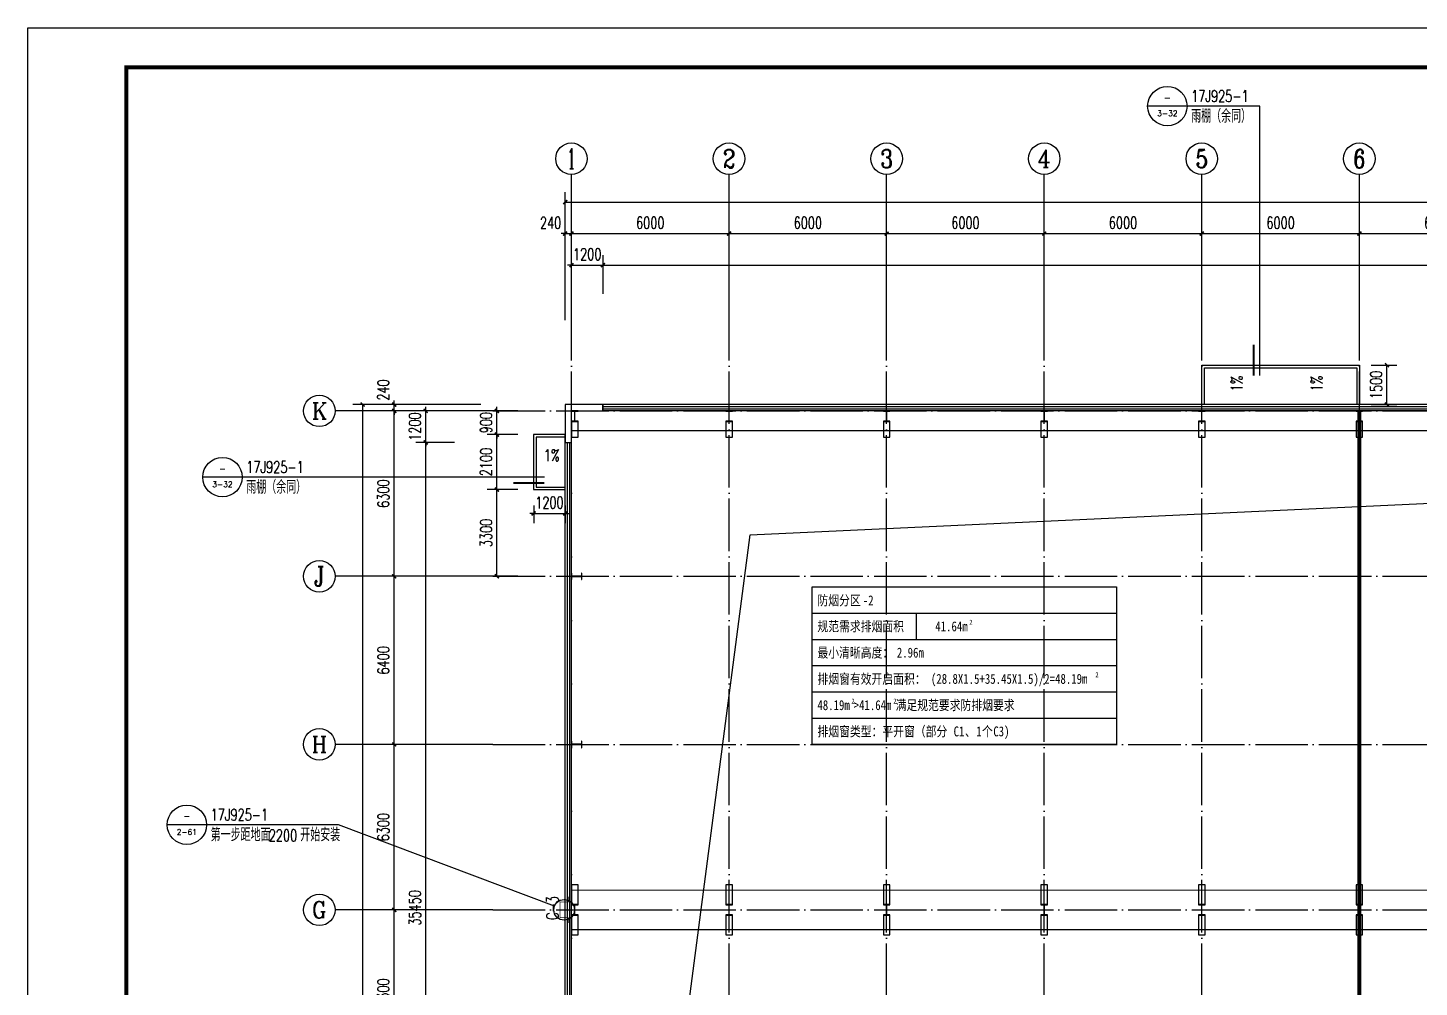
# Model space of a CAD drawing. Extents: x 1900113 to 2270874, y 17288394 to 17931430.
# Drawn here: x 2113224 to 2166201, y 17691209 to 17727738 of the extents above; entities that cross this region are included whole.
import ezdxf
from ezdxf.enums import TextEntityAlignment as Align

# ---------------------------------------------------------------- set-up
doc = ezdxf.new("R2010")
doc.units = 0
doc.header["$LTSCALE"] = 1000
doc.header["$MEASUREMENT"] = 0
doc.linetypes.add('DASH', pattern=[0.35, 0.25, -0.1])
doc.linetypes.add('DOTE', pattern=[2.42, 2, -0.2, 0.02, -0.2])
doc.layers.get('Defpoints').update_dxf_attribs({"color": 250})
for name, color, linetype in [('0 -  屋顶线', 150, 'Continuous'), ('AXIS_TEXT', 7, 'Continuous'), ('AXIS_内部', 151, 'Continuous'), ('AXIS_外部', 171, 'Continuous'), ('COLUMN', 2, 'Continuous'), ('DIM_IDEN', 171, 'Continuous'), ('DIM_LEAD', 145, 'Continuous'), ('DIM_SYMB', 165, 'Continuous'), ('DOTE', 1, 'DOTE'), ('PUB_TEXT', 7, 'Continuous'), ('PUB_WALL', 9, 'Continuous'), ('TK', 4, 'Continuous'), ('WALL-PARAPET', 6, 'Continuous'), ('WINDOW', 140, 'Continuous'), ('WINDOW_TEXT', 7, 'Continuous')]:
    doc.layers.add(name, color=color, linetype=linetype)
doc.styles.add('_TCH_AXIS', font='COMPLEX', dxfattribs={"bigfont": 'GBCBIG'})
doc.styles.add('_TCH_DIM', font='SIMPLEX', dxfattribs={"bigfont": 'GBCBIG'})
doc.styles.add('_TCH_DIM_T3', font='SIMPLEX', dxfattribs={"width": 0.705882, "bigfont": 'GBCBIG'})
doc.styles.add('_TCH_LABEL', font='COMPLEX', dxfattribs={"bigfont": 'GBCBIG'})
doc.styles.add('_TCH_WINDOW', font='SIMPLEX', dxfattribs={"height": 3.5, "bigfont": 'GBCBIG'})
doc.styles.add('COMPLEX', font='COMPLEX')
doc.styles.add('YAYA', font='', dxfattribs={"width": 0.8, "height": 1})
doc.styles.get('YAYA').set_extended_font_data('SimSun')
doc.dimstyles.new('_TCH_ARCH&&150', dxfattribs={"dimtxt": 446.25, "dimasz": 150, "dimexe": 375, "dimexo": 450, "dimgap": 189.375, "dimtad": 1, "dimdec": 0, "dimzin": 0, "dimdsep": 46, "dimtxsty": '_TCH_DIM_T3', "dimblk": 'ARCHTICK', "dimcen": 0.09, "dimclrt": 7, "dimazin": 2, "dimtfac": 1, "dimtdec": 0, "dimtix": 1, "dimtmove": 2, "dimatfit": 3, "dimfxl": 0, "dimtolj": 1, "dimtzin": 0, "dimarcsym": 0})

# ---------------------------------------------------------------- blocks, each defined once
blk = doc.blocks.new('A$C3ACC4A1C')
at = {"layer": 'COLUMN'}
h = blk.add_hatch(color=256, dxfattribs=at)
h.paths.add_polyline_path([(125, 400), (0, 400), (0, 388), (120, 388), (120, 200), (125, 200)])
h.paths.add_polyline_path([(250, 400), (125, 400), (125, 200), (130, 200), (130, 388), (250, 388)])
h.paths.add_polyline_path([(250, 12), (130, 12), (130, 200), (125, 200), (125, 0), (250, 0)])
h.paths.add_polyline_path([(125, 200), (120, 200), (120, 12), (0, 12), (0, 0), (125, 0)])
blk.add_lwpolyline([(0, 0), (0, 12), (120, 12), (120, 388), (0, 388), (0, 400), (250, 400), (250, 388), (130, 388), (130, 12), (250, 12), (250, 0)], close=True, dxfattribs=at)
blk = doc.blocks.new('GeYuanFrame_73583436', base_point=(20.09, 4.53))
at = {"layer": 'TK'}
blk.add_lwpolyline([(20.09, 4.53), (20.09, 598.53), (1071.09, 598.53), (1071.09, 4.53)], close=True, dxfattribs=at)
at = {"layer": 'TK', "const_width": 1}
blk.add_lwpolyline([(45.09, 588.53), (1061.09, 588.53), (1061.09, 14.53), (45.09, 14.53)], close=True, dxfattribs=at)
blk = doc.blocks.new('_ArchTick')
at = {"color": 0, "linetype": 'ByBlock', "const_width": 0.4}
blk.add_lwpolyline([(-0.5, -0.5), (0.5, 0.5)], dxfattribs=at)
blk = doc.blocks.new('*D216')
at = {"layer": 'AXIS_内部', "color": 0, "lineweight": -2}
for p, q in [((2131884, 17713153), (2130709, 17713153)), ((2131084, 17713153), (2131084, 17713303)), ((2131084, 17712253), (2131084, 17713153)), ((2131884, 17712253), (2130709, 17712253)), ((2131084, 17712253), (2131084, 17712103))]:
    blk.add_line(p, q, dxfattribs=at)
at = {"layer": 'Defpoints', "color": 0}
for p in [(2131084, 17713153), (2132334, 17713153), (2132334, 17712253)]:
    blk.add_point(p, dxfattribs=at)
at = {"layer": 'AXIS_内部', "color": 0, "lineweight": -2, "xscale": 150, "yscale": 150, "zscale": 150}
for p, rotation in [((2131084, 17713153), 270), ((2131084, 17712253), 90)]:
    blk.add_blockref('_ArchTick', p, dxfattribs=dict(at, rotation=rotation))
at = {"layer": 'AXIS_内部', "color": 7, "insert": (2130671, 17712703), "char_height": 446.2, "attachment_point": 5, "rotation": 90, "style": '_TCH_DIM_T3'}
blk.add_mtext('\\A1;900', dxfattribs=at)
blk = doc.blocks.new('*D217')
at = {"layer": 'AXIS_内部', "color": 0, "lineweight": -2}
for p, q in [((2131884, 17712253), (2130709, 17712253)), ((2131084, 17710153), (2131084, 17712253)), ((2131884, 17710153), (2130709, 17710153))]:
    blk.add_line(p, q, dxfattribs=at)
at = {"layer": 'Defpoints', "color": 0}
for p in [(2131084, 17712253), (2132334, 17712253), (2132334, 17710153)]:
    blk.add_point(p, dxfattribs=at)
at = {"layer": 'AXIS_内部', "color": 0, "lineweight": -2, "xscale": 150, "yscale": 150, "zscale": 150}
for p, rotation in [((2131084, 17712253), 90), ((2131084, 17710153), 270)]:
    blk.add_blockref('_ArchTick', p, dxfattribs=dict(at, rotation=rotation))
at = {"layer": 'AXIS_内部', "color": 7, "insert": (2130671, 17711203), "char_height": 446.2, "attachment_point": 5, "rotation": 90, "style": '_TCH_DIM_T3'}
blk.add_mtext('\\A1;2100', dxfattribs=at)
blk = doc.blocks.new('*D218')
at = {"layer": 'AXIS_内部', "color": 0, "lineweight": -2}
for p, q in [((2131884, 17710153), (2130709, 17710153)), ((2131084, 17706853), (2131084, 17710153)), ((2131884, 17706853), (2130709, 17706853))]:
    blk.add_line(p, q, dxfattribs=at)
at = {"layer": 'Defpoints', "color": 0}
for p in [(2131084, 17710153), (2132334, 17710153), (2132334, 17706853)]:
    blk.add_point(p, dxfattribs=at)
at = {"layer": 'AXIS_内部', "color": 0, "lineweight": -2, "xscale": 150, "yscale": 150, "zscale": 150}
for p, rotation in [((2131084, 17710153), 90), ((2131084, 17706853), 270)]:
    blk.add_blockref('_ArchTick', p, dxfattribs=dict(at, rotation=rotation))
at = {"layer": 'AXIS_内部', "color": 7, "insert": (2130671, 17708503), "char_height": 446.2, "attachment_point": 5, "rotation": 90, "style": '_TCH_DIM_T3'}
blk.add_mtext('\\A1;3300', dxfattribs=at)
blk = doc.blocks.new('*D219')
at = {"layer": 'AXIS_内部', "color": 0, "lineweight": -2}
for p, q in [((2132484, 17709248), (2132334, 17709248)), ((2132484, 17709548), (2132484, 17708873)), ((2132484, 17709248), (2133684, 17709248)), ((2133684, 17709548), (2133684, 17708873)), ((2133684, 17709248), (2133834, 17709248))]:
    blk.add_line(p, q, dxfattribs=at)
at = {"layer": 'Defpoints', "color": 0}
for p in [(2132484, 17709998), (2133684, 17709998), (2133684, 17709248)]:
    blk.add_point(p, dxfattribs=at)
at = {"layer": 'AXIS_内部', "color": 0, "lineweight": -2, "xscale": 150, "yscale": 150, "zscale": 150}
blk.add_blockref('_ArchTick', (2132484, 17709248), dxfattribs=at)
at = {"layer": 'AXIS_内部', "color": 0, "lineweight": -2, "xscale": 150, "yscale": 150, "zscale": 150, "rotation": 180}
blk.add_blockref('_ArchTick', (2133684, 17709248), dxfattribs=at)
at = {"layer": 'AXIS_内部', "color": 7, "insert": (2133084, 17709661), "char_height": 446.2, "attachment_point": 5, "style": '_TCH_DIM_T3'}
blk.add_mtext('\\A1;1200', dxfattribs=at)
blk = doc.blocks.new('*D225')
at = {"layer": 'AXIS_内部', "color": 0, "lineweight": -2}
for p, q in [((2129474, 17711953), (2127999, 17711953)), ((2128374, 17676503), (2128374, 17711953)), ((2129474, 17676503), (2127999, 17676503))]:
    blk.add_line(p, q, dxfattribs=at)
at = {"layer": 'Defpoints', "color": 0}
for p in [(2128374, 17711953), (2129924, 17711953), (2129924, 17676503)]:
    blk.add_point(p, dxfattribs=at)
at = {"layer": 'AXIS_内部', "color": 0, "lineweight": -2, "xscale": 150, "yscale": 150, "zscale": 150}
for p, rotation in [((2128374, 17711953), 90), ((2128374, 17676503), 270)]:
    blk.add_blockref('_ArchTick', p, dxfattribs=dict(at, rotation=rotation))
at = {"layer": 'AXIS_内部', "color": 7, "insert": (2127961, 17694228), "char_height": 446.2, "attachment_point": 5, "rotation": 90, "style": '_TCH_DIM_T3'}
blk.add_mtext('\\A1;35450', dxfattribs=at)
blk = doc.blocks.new('*D226')
at = {"layer": 'AXIS_内部', "color": 0, "lineweight": -2}
for p, q in [((2129474, 17713153), (2127999, 17713153)), ((2128374, 17713153), (2128374, 17713303)), ((2128374, 17711953), (2128374, 17713153)), ((2129474, 17711953), (2127999, 17711953)), ((2128374, 17711953), (2128374, 17711803))]:
    blk.add_line(p, q, dxfattribs=at)
at = {"layer": 'Defpoints', "color": 0}
for p in [(2128374, 17713153), (2129924, 17713153), (2129924, 17711953)]:
    blk.add_point(p, dxfattribs=at)
at = {"layer": 'AXIS_内部', "color": 0, "lineweight": -2, "xscale": 150, "yscale": 150, "zscale": 150}
for p, rotation in [((2128374, 17713153), 270), ((2128374, 17711953), 90)]:
    blk.add_blockref('_ArchTick', p, dxfattribs=dict(at, rotation=rotation))
at = {"layer": 'AXIS_内部', "color": 7, "insert": (2127961, 17712553), "char_height": 446.2, "attachment_point": 5, "rotation": 90, "style": '_TCH_DIM_T3'}
blk.add_mtext('\\A1;1200', dxfattribs=at)
blk = doc.blocks.new('*D228')
at = {"layer": 'AXIS_内部', "color": 0, "lineweight": -2}
for p, q in [((2135124, 17717603), (2135124, 17719078)), ((2240724, 17717603), (2240724, 17719078)), ((2135124, 17718703), (2240724, 17718703))]:
    blk.add_line(p, q, dxfattribs=at)
at = {"layer": 'Defpoints', "color": 0}
for p in [(2240724, 17718703), (2135124, 17717153), (2240724, 17717153)]:
    blk.add_point(p, dxfattribs=at)
at = {"layer": 'AXIS_内部', "color": 0, "lineweight": -2, "xscale": 150, "yscale": 150, "zscale": 150, "rotation": 180}
blk.add_blockref('_ArchTick', (2135124, 17718703), dxfattribs=at)
at = {"layer": 'AXIS_内部', "color": 0, "lineweight": -2, "xscale": 150, "yscale": 150, "zscale": 150}
blk.add_blockref('_ArchTick', (2240724, 17718703), dxfattribs=at)
at = {"layer": 'AXIS_内部', "color": 7, "insert": (2187924, 17719116), "char_height": 446.2, "attachment_point": 5, "style": '_TCH_DIM_T3'}
blk.add_mtext('\\A1;105600', dxfattribs=at)
blk = doc.blocks.new('*D229')
at = {"layer": 'AXIS_内部', "color": 0, "lineweight": -2}
for p, q in [((2133924, 17717603), (2133924, 17719078)), ((2135124, 17717603), (2135124, 17719078)), ((2133924, 17718703), (2133774, 17718703)), ((2133924, 17718703), (2135124, 17718703)), ((2135124, 17718703), (2135274, 17718703))]:
    blk.add_line(p, q, dxfattribs=at)
at = {"layer": 'Defpoints', "color": 0}
for p in [(2135124, 17718703), (2133924, 17717153), (2135124, 17717153)]:
    blk.add_point(p, dxfattribs=at)
at = {"layer": 'AXIS_内部', "color": 0, "lineweight": -2, "xscale": 150, "yscale": 150, "zscale": 150}
blk.add_blockref('_ArchTick', (2133924, 17718703), dxfattribs=at)
at = {"layer": 'AXIS_内部', "color": 0, "lineweight": -2, "xscale": 150, "yscale": 150, "zscale": 150, "rotation": 180}
blk.add_blockref('_ArchTick', (2135124, 17718703), dxfattribs=at)
at = {"layer": 'AXIS_内部', "color": 7, "insert": (2134524, 17719116), "char_height": 446.2, "attachment_point": 5, "style": '_TCH_DIM_T3'}
blk.add_mtext('\\A1;1200', dxfattribs=at)
blk = doc.blocks.new('*D500')
at = {"layer": 'AXIS_内部', "color": 0, "lineweight": -2}
for p, q in [((2164374, 17714893), (2165349, 17714893)), ((2164974, 17713393), (2164974, 17714893)), ((2164374, 17713393), (2165349, 17713393))]:
    blk.add_line(p, q, dxfattribs=at)
at = {"layer": 'Defpoints', "color": 0}
for p in [(2163924, 17714893), (2164974, 17714893), (2163924, 17713393)]:
    blk.add_point(p, dxfattribs=at)
at = {"layer": 'AXIS_内部', "color": 0, "lineweight": -2, "xscale": 150, "yscale": 150, "zscale": 150}
for p, rotation in [((2164974, 17714893), 90), ((2164974, 17713393), 270)]:
    blk.add_blockref('_ArchTick', p, dxfattribs=dict(at, rotation=rotation))
at = {"layer": 'AXIS_内部', "color": 7, "insert": (2164561, 17714143), "char_height": 446.2, "attachment_point": 5, "rotation": 90, "style": '_TCH_DIM_T3'}
blk.add_mtext('\\A1;1500', dxfattribs=at)
blk = doc.blocks.new('*D517')
at = {"layer": 'AXIS_外部', "color": 0, "lineweight": -2}
for p, q in [((2130474, 17694153), (2126799, 17694153)), ((2127174, 17687853), (2127174, 17694153)), ((2130474, 17687853), (2126799, 17687853))]:
    blk.add_line(p, q, dxfattribs=at)
at = {"layer": 'Defpoints', "color": 0}
for p in [(2127174, 17694153), (2130924, 17694153), (2130924, 17687853)]:
    blk.add_point(p, dxfattribs=at)
at = {"layer": 'AXIS_外部', "color": 0, "lineweight": -2, "xscale": 150, "yscale": 150, "zscale": 150}
for p, rotation in [((2127174, 17694153), 90), ((2127174, 17687853), 270)]:
    blk.add_blockref('_ArchTick', p, dxfattribs=dict(at, rotation=rotation))
at = {"layer": 'AXIS_外部', "color": 7, "insert": (2126761, 17691003), "char_height": 446.2, "attachment_point": 5, "rotation": 90, "style": '_TCH_DIM_T3'}
blk.add_mtext('\\A1;6300', dxfattribs=at)
blk = doc.blocks.new('*D518')
at = {"layer": 'AXIS_外部', "color": 0, "lineweight": -2}
for p, q in [((2130474, 17700453), (2126799, 17700453)), ((2127174, 17694153), (2127174, 17700453)), ((2130474, 17694153), (2126799, 17694153))]:
    blk.add_line(p, q, dxfattribs=at)
at = {"layer": 'Defpoints', "color": 0}
for p in [(2127174, 17700453), (2130924, 17700453), (2130924, 17694153)]:
    blk.add_point(p, dxfattribs=at)
at = {"layer": 'AXIS_外部', "color": 0, "lineweight": -2, "xscale": 150, "yscale": 150, "zscale": 150}
for p, rotation in [((2127174, 17700453), 90), ((2127174, 17694153), 270)]:
    blk.add_blockref('_ArchTick', p, dxfattribs=dict(at, rotation=rotation))
at = {"layer": 'AXIS_外部', "color": 7, "insert": (2126761, 17697303), "char_height": 446.2, "attachment_point": 5, "rotation": 90, "style": '_TCH_DIM_T3'}
blk.add_mtext('\\A1;6300', dxfattribs=at)
blk = doc.blocks.new('*D519')
at = {"layer": 'AXIS_外部', "color": 0, "lineweight": -2}
for p, q in [((2130474, 17706853), (2126799, 17706853)), ((2127174, 17700453), (2127174, 17706853)), ((2130474, 17700453), (2126799, 17700453))]:
    blk.add_line(p, q, dxfattribs=at)
at = {"layer": 'Defpoints', "color": 0}
for p in [(2127174, 17706853), (2130924, 17706853), (2130924, 17700453)]:
    blk.add_point(p, dxfattribs=at)
at = {"layer": 'AXIS_外部', "color": 0, "lineweight": -2, "xscale": 150, "yscale": 150, "zscale": 150}
for p, rotation in [((2127174, 17706853), 90), ((2127174, 17700453), 270)]:
    blk.add_blockref('_ArchTick', p, dxfattribs=dict(at, rotation=rotation))
at = {"layer": 'AXIS_外部', "color": 7, "insert": (2126761, 17703653), "char_height": 446.2, "attachment_point": 5, "rotation": 90, "style": '_TCH_DIM_T3'}
blk.add_mtext('\\A1;6400', dxfattribs=at)
blk = doc.blocks.new('*D520')
at = {"layer": 'AXIS_外部', "color": 0, "lineweight": -2}
for p, q in [((2130474, 17713153), (2126799, 17713153)), ((2127174, 17706853), (2127174, 17713153)), ((2130474, 17706853), (2126799, 17706853))]:
    blk.add_line(p, q, dxfattribs=at)
at = {"layer": 'Defpoints', "color": 0}
for p in [(2127174, 17713153), (2130924, 17713153), (2130924, 17706853)]:
    blk.add_point(p, dxfattribs=at)
at = {"layer": 'AXIS_外部', "color": 0, "lineweight": -2, "xscale": 150, "yscale": 150, "zscale": 150}
for p, rotation in [((2127174, 17713153), 90), ((2127174, 17706853), 270)]:
    blk.add_blockref('_ArchTick', p, dxfattribs=dict(at, rotation=rotation))
at = {"layer": 'AXIS_外部', "color": 7, "insert": (2126761, 17710003), "char_height": 446.2, "attachment_point": 5, "rotation": 90, "style": '_TCH_DIM_T3'}
blk.add_mtext('\\A1;6300', dxfattribs=at)
blk = doc.blocks.new('*D521')
at = {"layer": 'AXIS_外部', "color": 0, "lineweight": -2}
for p, q in [((2127174, 17713393), (2127174, 17713543)), ((2130474, 17713393), (2126799, 17713393)), ((2130474, 17713153), (2126799, 17713153)), ((2127174, 17713153), (2127174, 17713393)), ((2127174, 17713153), (2127174, 17713003))]:
    blk.add_line(p, q, dxfattribs=at)
at = {"layer": 'Defpoints', "color": 0}
for p in [(2127174, 17713393), (2130924, 17713393), (2130924, 17713153)]:
    blk.add_point(p, dxfattribs=at)
at = {"layer": 'AXIS_外部', "color": 0, "lineweight": -2, "xscale": 150, "yscale": 150, "zscale": 150}
for p, rotation in [((2127174, 17713393), 270), ((2127174, 17713153), 90)]:
    blk.add_blockref('_ArchTick', p, dxfattribs=dict(at, rotation=rotation))
at = {"layer": 'AXIS_外部', "color": 7, "insert": (2126761, 17713948), "char_height": 446.2, "attachment_point": 5, "rotation": 90, "style": '_TCH_DIM_T3'}
blk.add_mtext('\\A1;240', dxfattribs=at)
blk = doc.blocks.new('*D522')
at = {"layer": 'AXIS_外部', "color": 0, "lineweight": -2}
for p, q in [((2130474, 17713393), (2125599, 17713393)), ((2125974, 17656153), (2125974, 17713393)), ((2130474, 17656153), (2125599, 17656153))]:
    blk.add_line(p, q, dxfattribs=at)
at = {"layer": 'Defpoints', "color": 0}
for p in [(2125974, 17713393), (2130924, 17713393), (2130924, 17656153)]:
    blk.add_point(p, dxfattribs=at)
at = {"layer": 'AXIS_外部', "color": 0, "lineweight": -2, "xscale": 150, "yscale": 150, "zscale": 150}
for p, rotation in [((2125974, 17713393), 90), ((2125974, 17656153), 270)]:
    blk.add_blockref('_ArchTick', p, dxfattribs=dict(at, rotation=rotation))
at = {"layer": 'AXIS_外部', "color": 7, "insert": (2125561, 17684773), "char_height": 446.2, "attachment_point": 5, "rotation": 90, "style": '_TCH_DIM_T3'}
blk.add_mtext('\\A1;57240', dxfattribs=at)
blk = doc.blocks.new('*D523')
at = {"layer": 'AXIS_外部', "color": 0, "lineweight": -2}
for p, q in [((2133684, 17719903), (2133534, 17719903)), ((2133684, 17716603), (2133684, 17720278)), ((2133684, 17719903), (2133924, 17719903)), ((2133924, 17716603), (2133924, 17720278)), ((2133924, 17719903), (2134074, 17719903))]:
    blk.add_line(p, q, dxfattribs=at)
at = {"layer": 'Defpoints', "color": 0}
for p in [(2133924, 17719903), (2133684, 17716153), (2133924, 17716153)]:
    blk.add_point(p, dxfattribs=at)
at = {"layer": 'AXIS_外部', "color": 0, "lineweight": -2, "xscale": 150, "yscale": 150, "zscale": 150}
blk.add_blockref('_ArchTick', (2133684, 17719903), dxfattribs=at)
at = {"layer": 'AXIS_外部', "color": 0, "lineweight": -2, "xscale": 150, "yscale": 150, "zscale": 150, "rotation": 180}
blk.add_blockref('_ArchTick', (2133924, 17719903), dxfattribs=at)
at = {"layer": 'AXIS_外部', "color": 7, "insert": (2133129, 17720316), "char_height": 446.2, "attachment_point": 5, "style": '_TCH_DIM_T3'}
blk.add_mtext('\\A1;240', dxfattribs=at)
blk = doc.blocks.new('*D524')
at = {"layer": 'AXIS_外部', "color": 0, "lineweight": -2}
for p, q in [((2133924, 17716603), (2133924, 17720278)), ((2133924, 17719903), (2139924, 17719903)), ((2139924, 17716603), (2139924, 17720278))]:
    blk.add_line(p, q, dxfattribs=at)
at = {"layer": 'Defpoints', "color": 0}
for p in [(2139924, 17719903), (2133924, 17716153), (2139924, 17716153)]:
    blk.add_point(p, dxfattribs=at)
at = {"layer": 'AXIS_外部', "color": 0, "lineweight": -2, "xscale": 150, "yscale": 150, "zscale": 150, "rotation": 180}
blk.add_blockref('_ArchTick', (2133924, 17719903), dxfattribs=at)
at = {"layer": 'AXIS_外部', "color": 0, "lineweight": -2, "xscale": 150, "yscale": 150, "zscale": 150}
blk.add_blockref('_ArchTick', (2139924, 17719903), dxfattribs=at)
at = {"layer": 'AXIS_外部', "color": 7, "insert": (2136924, 17720316), "char_height": 446.2, "attachment_point": 5, "style": '_TCH_DIM_T3'}
blk.add_mtext('\\A1;6000', dxfattribs=at)
blk = doc.blocks.new('*D525')
at = {"layer": 'AXIS_外部', "color": 0, "lineweight": -2}
for p, q in [((2139924, 17716603), (2139924, 17720278)), ((2139924, 17719903), (2145924, 17719903)), ((2145924, 17716603), (2145924, 17720278))]:
    blk.add_line(p, q, dxfattribs=at)
at = {"layer": 'Defpoints', "color": 0}
for p in [(2145924, 17719903), (2139924, 17716153), (2145924, 17716153)]:
    blk.add_point(p, dxfattribs=at)
at = {"layer": 'AXIS_外部', "color": 0, "lineweight": -2, "xscale": 150, "yscale": 150, "zscale": 150, "rotation": 180}
blk.add_blockref('_ArchTick', (2139924, 17719903), dxfattribs=at)
at = {"layer": 'AXIS_外部', "color": 0, "lineweight": -2, "xscale": 150, "yscale": 150, "zscale": 150}
blk.add_blockref('_ArchTick', (2145924, 17719903), dxfattribs=at)
at = {"layer": 'AXIS_外部', "color": 7, "insert": (2142924, 17720316), "char_height": 446.2, "attachment_point": 5, "style": '_TCH_DIM_T3'}
blk.add_mtext('\\A1;6000', dxfattribs=at)
blk = doc.blocks.new('*D526')
at = {"layer": 'AXIS_外部', "color": 0, "lineweight": -2}
for p, q in [((2145924, 17716603), (2145924, 17720278)), ((2145924, 17719903), (2151924, 17719903)), ((2151924, 17716603), (2151924, 17720278))]:
    blk.add_line(p, q, dxfattribs=at)
at = {"layer": 'Defpoints', "color": 0}
for p in [(2151924, 17719903), (2145924, 17716153), (2151924, 17716153)]:
    blk.add_point(p, dxfattribs=at)
at = {"layer": 'AXIS_外部', "color": 0, "lineweight": -2, "xscale": 150, "yscale": 150, "zscale": 150, "rotation": 180}
blk.add_blockref('_ArchTick', (2145924, 17719903), dxfattribs=at)
at = {"layer": 'AXIS_外部', "color": 0, "lineweight": -2, "xscale": 150, "yscale": 150, "zscale": 150}
blk.add_blockref('_ArchTick', (2151924, 17719903), dxfattribs=at)
at = {"layer": 'AXIS_外部', "color": 7, "insert": (2148924, 17720316), "char_height": 446.2, "attachment_point": 5, "style": '_TCH_DIM_T3'}
blk.add_mtext('\\A1;6000', dxfattribs=at)
blk = doc.blocks.new('*D527')
at = {"layer": 'AXIS_外部', "color": 0, "lineweight": -2}
for p, q in [((2151924, 17716603), (2151924, 17720278)), ((2151924, 17719903), (2157924, 17719903)), ((2157924, 17716603), (2157924, 17720278))]:
    blk.add_line(p, q, dxfattribs=at)
at = {"layer": 'Defpoints', "color": 0}
for p in [(2157924, 17719903), (2151924, 17716153), (2157924, 17716153)]:
    blk.add_point(p, dxfattribs=at)
at = {"layer": 'AXIS_外部', "color": 0, "lineweight": -2, "xscale": 150, "yscale": 150, "zscale": 150, "rotation": 180}
blk.add_blockref('_ArchTick', (2151924, 17719903), dxfattribs=at)
at = {"layer": 'AXIS_外部', "color": 0, "lineweight": -2, "xscale": 150, "yscale": 150, "zscale": 150}
blk.add_blockref('_ArchTick', (2157924, 17719903), dxfattribs=at)
at = {"layer": 'AXIS_外部', "color": 7, "insert": (2154924, 17720316), "char_height": 446.2, "attachment_point": 5, "style": '_TCH_DIM_T3'}
blk.add_mtext('\\A1;6000', dxfattribs=at)
blk = doc.blocks.new('*D528')
at = {"layer": 'AXIS_外部', "color": 0, "lineweight": -2}
for p, q in [((2157924, 17716603), (2157924, 17720278)), ((2157924, 17719903), (2163924, 17719903)), ((2163924, 17716603), (2163924, 17720278))]:
    blk.add_line(p, q, dxfattribs=at)
at = {"layer": 'Defpoints', "color": 0}
for p in [(2163924, 17719903), (2157924, 17716153), (2163924, 17716153)]:
    blk.add_point(p, dxfattribs=at)
at = {"layer": 'AXIS_外部', "color": 0, "lineweight": -2, "xscale": 150, "yscale": 150, "zscale": 150, "rotation": 180}
blk.add_blockref('_ArchTick', (2157924, 17719903), dxfattribs=at)
at = {"layer": 'AXIS_外部', "color": 0, "lineweight": -2, "xscale": 150, "yscale": 150, "zscale": 150}
blk.add_blockref('_ArchTick', (2163924, 17719903), dxfattribs=at)
at = {"layer": 'AXIS_外部', "color": 7, "insert": (2160924, 17720316), "char_height": 446.2, "attachment_point": 5, "style": '_TCH_DIM_T3'}
blk.add_mtext('\\A1;6000', dxfattribs=at)
blk = doc.blocks.new('*D529')
at = {"layer": 'AXIS_外部', "color": 0, "lineweight": -2}
for p, q in [((2163924, 17716603), (2163924, 17720278)), ((2163924, 17719903), (2169924, 17719903)), ((2169924, 17716603), (2169924, 17720278))]:
    blk.add_line(p, q, dxfattribs=at)
at = {"layer": 'Defpoints', "color": 0}
for p in [(2169924, 17719903), (2163924, 17716153), (2169924, 17716153)]:
    blk.add_point(p, dxfattribs=at)
at = {"layer": 'AXIS_外部', "color": 0, "lineweight": -2, "xscale": 150, "yscale": 150, "zscale": 150, "rotation": 180}
blk.add_blockref('_ArchTick', (2163924, 17719903), dxfattribs=at)
at = {"layer": 'AXIS_外部', "color": 0, "lineweight": -2, "xscale": 150, "yscale": 150, "zscale": 150}
blk.add_blockref('_ArchTick', (2169924, 17719903), dxfattribs=at)
at = {"layer": 'AXIS_外部', "color": 7, "insert": (2166924, 17720316), "char_height": 446.2, "attachment_point": 5, "style": '_TCH_DIM_T3'}
blk.add_mtext('\\A1;6000', dxfattribs=at)
blk = doc.blocks.new('*D543')
at = {"layer": 'AXIS_外部', "color": 0, "lineweight": -2}
for p, q in [((2133684, 17716603), (2133684, 17721478)), ((2242164, 17716603), (2242164, 17721478)), ((2133684, 17721103), (2242164, 17721103))]:
    blk.add_line(p, q, dxfattribs=at)
at = {"layer": 'Defpoints', "color": 0}
for p in [(2242164, 17721103), (2133684, 17716153), (2242164, 17716153)]:
    blk.add_point(p, dxfattribs=at)
at = {"layer": 'AXIS_外部', "color": 0, "lineweight": -2, "xscale": 150, "yscale": 150, "zscale": 150, "rotation": 180}
blk.add_blockref('_ArchTick', (2133684, 17721103), dxfattribs=at)
at = {"layer": 'AXIS_外部', "color": 0, "lineweight": -2, "xscale": 150, "yscale": 150, "zscale": 150}
blk.add_blockref('_ArchTick', (2242164, 17721103), dxfattribs=at)
at = {"layer": 'AXIS_外部', "color": 7, "insert": (2187924, 17721516), "char_height": 446.2, "attachment_point": 5, "style": '_TCH_DIM_T3'}
blk.add_mtext('\\A1;108480', dxfattribs=at)
blk = doc.blocks.new('$WINLIB2D$00000001')
for p, q in [((-0.5, 0.5), (0.5, 0.5)), ((-0.5, 0.5), (-0.5, -0.5)), ((0.5, -0.5), (0.5, 0.5)), ((0.5, 0.16667), (-0.5, 0.16667)), ((0.5, -0.16667), (-0.5, -0.16667)), ((-0.5, -0.5), (0.5, -0.5))]:
    blk.add_line(p, q)
blk = doc.blocks.new('_AXISO')
blk.add_circle((0, 0), 0.5)
at = {"layer": 'AXIS_TEXT', "style": 'COMPLEX', "width": 1.041667}
blk.add_attdef('A', text='', height=0.56, dxfattribs=at).set_placement((-0.25, -0.28), (0.25, -0.28), align=Align.FIT)

msp = doc.modelspace()

# ---------------------------------------------------------------- linework, layer by layer
at = {"color": 156, "linetype": 'DASH', "ltscale": 2, "const_width": 150}
msp.add_lwpolyline([(2163923.5, 17675153.4), (2163923.5, 17713153.4)], dxfattribs=at)
at = {"const_width": 30}
msp.add_lwpolyline([(2133803.5, 17693653.4), (2133803.5, 17693853.4), (2133483.5, 17693853.4), (2133483.5, 17694453.4), (2133803.5, 17694453.4), (2133803.5, 17694653.4)], dxfattribs=at)
at = {"layer": '0 -  屋顶线'}
for points in [[(2157923.5, 17714893.4), (2163923.5, 17714893.4), (2163923.5, 17713393.4), (2157923.5, 17713393.4)], [(2158023.5, 17714793.4), (2163823.5, 17714793.4), (2163823.5, 17713393.4), (2158023.5, 17713393.4)], [(2132483.5, 17712253.4), (2132483.5, 17710153.4), (2133683.5, 17710153.4), (2133683.5, 17712253.4)], [(2132583.5, 17712153.4), (2132583.5, 17710253.4), (2133683.5, 17710253.4), (2133683.5, 17712153.4)]]:
    msp.add_lwpolyline(points, close=True, dxfattribs=at)
at = {"layer": 'AXIS_外部'}
for p, q in [((2133923.5, 17716153.4), (2133923.5, 17722153.4)), ((2139923.5, 17716153.4), (2139923.5, 17722153.4)), ((2145923.5, 17716153.4), (2145923.5, 17722153.4)), ((2151923.5, 17716153.4), (2151923.5, 17722153.4)), ((2157923.5, 17716153.4), (2157923.5, 17722153.4)), ((2163923.5, 17716153.4), (2163923.5, 17722153.4)), ((2130923.5, 17713153.4), (2124923.5, 17713153.4)), ((2130923.5, 17706853.4), (2124923.5, 17706853.4)), ((2130923.5, 17700453.4), (2124923.5, 17700453.4)), ((2130923.5, 17694153.4), (2124923.5, 17694153.4))]:
    msp.add_line(p, q, dxfattribs=at)
at = {"layer": 'DIM_IDEN'}
for p, q in [((2157362.2, 17724758.1), (2155862.2, 17724758.1)), ((2160129.3, 17724758.1), (2157362.2, 17724758.1)), ((2160129.3, 17714495.8), (2160129.3, 17724758.1)), ((2121384.3, 17710631.6), (2119884.3, 17710631.6)), ((2124151.4, 17710631.6), (2121384.3, 17710631.6)), ((2132895.3, 17710631.6), (2124151.4, 17710631.6)), ((2120028.8, 17697395.2), (2118528.8, 17697395.2)), ((2125053.7, 17697395.2), (2120028.8, 17697395.2)), ((2133276.1, 17694292.4), (2125053.7, 17697395.2))]:
    msp.add_line(p, q, dxfattribs=at)
at = {"layer": 'DIM_IDEN', "const_width": 75}
for points in [[(2159904.3, 17714495.8), (2159904.3, 17715679.4)], [(2132895.3, 17710406.6), (2131711.7, 17710406.6)]]:
    msp.add_lwpolyline(points, dxfattribs=at)
at = {"layer": 'DIM_IDEN'}
for centre, radius in [((2156612.2, 17724758.1), 750), ((2120634.3, 17710631.6), 750), ((2119278.8, 17697395.2), 750), ((2133644.5, 17694153.4), 393.8)]:
    msp.add_circle(centre, radius, dxfattribs=at)
at = {"layer": 'DIM_LEAD'}
for p, q in [((2147050, 17705453.4), (2147050, 17704453.4)), ((2143087.5, 17704453.4), (2154682.3, 17704453.4)), ((2143087.5, 17703453.4), (2154682.3, 17703453.4)), ((2143087.5, 17702453.4), (2154682.3, 17702453.4)), ((2143087.5, 17701453.4), (2154682.3, 17701453.4)), ((2143087.5, 17700453.4), (2154682.3, 17700453.4)), ((2143087.5, 17700453.4), (2154682.3, 17700453.4))]:
    msp.add_line(p, q, dxfattribs=at)
for points in [[(2143087.5, 17706453.4), (2154682.3, 17706453.4), (2154682.3, 17700453.4), (2143087.5, 17700453.4)], [(2143087.5, 17705453.4), (2154682.3, 17705453.4), (2154682.3, 17700453.4), (2143087.5, 17700453.4)]]:
    msp.add_lwpolyline(points, close=True, dxfattribs=at)
at = {"layer": 'DIM_SYMB'}
for points in [[(2159636.8, 17713554.8, 0, 0, 0), (2159636.8, 17714301, 120, 0, 0), (2159636.8, 17714751, 0, 0, 0)], [(2162674.4, 17713554.8, 0, 0, 0), (2162674.4, 17714301, 120, 0, 0), (2162674.4, 17714751, 0, 0, 0)], [(2133466.3, 17711083.5, 0, 0, 0), (2133238.1, 17711083.5, 120, 0, 0), (2132788.1, 17711083.5, 0, 0, 0)]]:
    msp.add_lwpolyline(points, format="xyseb", dxfattribs=at)
at = {"layer": 'DOTE'}
for p, q in [((2133923.5, 17652153.4), (2133923.5, 17716153.4)), ((2139923.5, 17652153.4), (2139923.5, 17716153.4)), ((2145923.5, 17652153.4), (2145923.5, 17716153.4)), ((2151923.5, 17652153.4), (2151923.5, 17716153.4)), ((2157923.5, 17652153.4), (2157923.5, 17716153.4)), ((2163923.5, 17652153.4), (2163923.5, 17716153.4)), ((2130923.5, 17713153.4), (2244923.5, 17713153.4)), ((2130923.5, 17706853.4), (2244923.5, 17706853.4)), ((2130923.5, 17700453.4), (2244923.5, 17700453.4)), ((2130923.5, 17694153.4), (2244923.5, 17694153.4))]:
    msp.add_line(p, q, dxfattribs=at)
at = {"layer": 'PUB_WALL', "color": 2}
for points in [[(2133923.5, 17712153.4), (2134173.5, 17712153.4), (2134173.5, 17712753.4), (2133923.5, 17712753.4)], [(2139798.5, 17712153.4), (2140048.5, 17712153.4), (2140048.5, 17712753.4), (2139798.5, 17712753.4)], [(2145798.5, 17712153.4), (2146048.5, 17712153.4), (2146048.5, 17712753.4), (2145798.5, 17712753.4)], [(2151798.5, 17712153.4), (2152048.5, 17712153.4), (2152048.5, 17712753.4), (2151798.5, 17712753.4)], [(2157798.5, 17712153.4), (2158048.5, 17712153.4), (2158048.5, 17712753.4), (2157798.5, 17712753.4)], [(2163798.5, 17712153.4), (2164048.5, 17712153.4), (2164048.5, 17712753.4), (2163798.5, 17712753.4)], [(2133923.5, 17694353.4), (2134173.5, 17694353.4), (2134173.5, 17695103.4), (2133923.5, 17695103.4)], [(2139798.5, 17694353.4), (2140048.5, 17694353.4), (2140048.5, 17695103.4), (2139798.5, 17695103.4)], [(2145798.5, 17694353.4), (2146048.5, 17694353.4), (2146048.5, 17695103.4), (2145798.5, 17695103.4)], [(2151798.5, 17694353.4), (2152048.5, 17694353.4), (2152048.5, 17695103.4), (2151798.5, 17695103.4)], [(2157798.5, 17694353.4), (2158048.5, 17694353.4), (2158048.5, 17695103.4), (2157798.5, 17695103.4)], [(2163798.5, 17694353.4), (2164048.5, 17694353.4), (2164048.5, 17695103.4), (2163798.5, 17695103.4)], [(2133923.5, 17693203.4), (2134173.5, 17693203.4), (2134173.5, 17693953.4), (2133923.5, 17693953.4)], [(2139798.5, 17693203.4), (2140048.5, 17693203.4), (2140048.5, 17693953.4), (2139798.5, 17693953.4)], [(2145798.5, 17693203.4), (2146048.5, 17693203.4), (2146048.5, 17693953.4), (2145798.5, 17693953.4)], [(2151798.5, 17693203.4), (2152048.5, 17693203.4), (2152048.5, 17693953.4), (2151798.5, 17693953.4)], [(2157798.5, 17693203.4), (2158048.5, 17693203.4), (2158048.5, 17693953.4), (2157798.5, 17693953.4)], [(2163798.5, 17693203.4), (2164048.5, 17693203.4), (2164048.5, 17693953.4), (2163798.5, 17693953.4)]]:
    msp.add_lwpolyline(points, close=True, dxfattribs=at)
at = {"layer": 'WALL-PARAPET'}
for p, q in [((2135123.5, 17713393.4), (2133683.5, 17713393.4)), ((2133683.5, 17713393.4), (2133683.5, 17711953.4)), ((2133923.5, 17713153.4), (2135123.5, 17713153.4)), ((2133923.5, 17711953.4), (2133923.5, 17713153.4)), ((2135123.5, 17713153.4), (2135123.5, 17713393.4)), ((2133683.5, 17711953.4), (2133923.5, 17711953.4))]:
    msp.add_line(p, q, dxfattribs=at)
at = {"layer": 'WINDOW'}
msp.add_lwpolyline([(2133923.5, 17656393.4), (2140728.2, 17708431.4), (2241923.5, 17713147.4)], dxfattribs=at)
at = {"layer": 'WINDOW', "color": 0, "linetype": 'DASH', "ltscale": 4, "const_width": 50}
for points in [[(2133923.5, 17712403.4), (2241923.5, 17712403.4)], [(2133923.5, 17694903.4), (2241923.5, 17694903.4)], [(2133923.5, 17693403.4), (2241923.5, 17693403.4)]]:
    msp.add_lwpolyline(points, dxfattribs=at)

# ---------------------------------------------------------------- block references
at = {"xscale": 150, "yscale": 150, "zscale": 150}
msp.add_blockref('GeYuanFrame_73583436', (2113223.5, 17638637.9), dxfattribs=at)
at = {"layer": 'AXIS_外部'}
ref = msp.add_blockref('_AXISO', (2133923.5, 17722753.4), dxfattribs=dict(at, xscale=1200, yscale=1200, zscale=1200))
ref.add_attrib('A', '1', dxfattribs={"layer": 'AXIS_TEXT', "height": 772.1, "style": '_TCH_AXIS'}).set_placement((2133758.1, 17722367.3), (2134089, 17722367.3), align=Align.FIT)
ref = msp.add_blockref('_AXISO', (2139923.5, 17722753.4), dxfattribs=dict(at, xscale=1200, yscale=1200, zscale=1200))
ref.add_attrib('A', '2', dxfattribs={"layer": 'AXIS_TEXT', "height": 698.9, "style": '_TCH_AXIS'}).set_placement((2139690.5, 17722403.9), (2140156.5, 17722403.9), align=Align.FIT)
ref = msp.add_blockref('_AXISO', (2145923.5, 17722753.4), dxfattribs=dict(at, xscale=1200, yscale=1200, zscale=1200))
ref.add_attrib('A', '3', dxfattribs={"layer": 'AXIS_TEXT', "height": 698.9, "style": '_TCH_AXIS'}).set_placement((2145690.5, 17722403.9), (2146156.5, 17722403.9), align=Align.FIT)
ref = msp.add_blockref('_AXISO', (2151923.5, 17722753.4), dxfattribs=dict(at, xscale=1200, yscale=1200, zscale=1200))
ref.add_attrib('A', '4', dxfattribs={"layer": 'AXIS_TEXT', "height": 668.2, "style": '_TCH_AXIS'}).set_placement((2151669, 17722419.3), (2152178.1, 17722419.3), align=Align.FIT)
ref = msp.add_blockref('_AXISO', (2157923.5, 17722753.4), dxfattribs=dict(at, xscale=1200, yscale=1200, zscale=1200))
ref.add_attrib('A', '5', dxfattribs={"layer": 'AXIS_TEXT', "height": 698.9, "style": '_TCH_AXIS'}).set_placement((2157690.5, 17722403.9), (2158156.5, 17722403.9), align=Align.FIT)
ref = msp.add_blockref('_AXISO', (2163923.5, 17722753.4), dxfattribs=dict(at, xscale=1200, yscale=1200, zscale=1200))
ref.add_attrib('A', '6', dxfattribs={"layer": 'AXIS_TEXT', "height": 698.9, "style": '_TCH_AXIS'}).set_placement((2163690.5, 17722403.9), (2164156.5, 17722403.9), align=Align.FIT)
ref = msp.add_blockref('_AXISO', (2124323.5, 17713153.4), dxfattribs=dict(at, xscale=1200, yscale=1200, zscale=1200))
ref.add_attrib('A', 'K', dxfattribs={"layer": 'AXIS_TEXT', "height": 622.9, "style": '_TCH_AXIS'}).set_placement((2124041.7, 17712841.9), (2124605.3, 17712841.9), align=Align.FIT)
ref = msp.add_blockref('_AXISO', (2124323.5, 17706853.4), dxfattribs=dict(at, xscale=1200, yscale=1200, zscale=1200))
ref.add_attrib('A', 'J', dxfattribs={"layer": 'AXIS_TEXT', "height": 744.1, "style": '_TCH_AXIS'}).set_placement((2124128.6, 17706481.3), (2124518.4, 17706481.3), align=Align.FIT)
ref = msp.add_blockref('_AXISO', (2124323.5, 17700453.4), dxfattribs=dict(at, xscale=1200, yscale=1200, zscale=1200))
ref.add_attrib('A', 'H', dxfattribs={"layer": 'AXIS_TEXT', "height": 608.3, "style": '_TCH_AXIS'}).set_placement((2124033.9, 17700149.2), (2124613.2, 17700149.2), align=Align.FIT)
ref = msp.add_blockref('_AXISO', (2124323.5, 17694153.4), dxfattribs=dict(at, xscale=1200, yscale=1200, zscale=1200))
ref.add_attrib('A', 'G', dxfattribs={"layer": 'AXIS_TEXT', "height": 637.8, "style": '_TCH_AXIS'}).set_placement((2124050.2, 17693834.5), (2124596.8, 17693834.5), align=Align.FIT)
at = {"layer": 'COLUMN', "xscale": -1}
for p in [(2134173.5, 17712753.4), (2140048.5, 17712753.4), (2146048.5, 17712753.4), (2152048.5, 17712753.4), (2158048.5, 17712753.4), (2164048.5, 17712753.4), (2134173.5, 17693953.4), (2140048.5, 17693953.4), (2146048.5, 17693953.4), (2152048.5, 17693953.4), (2158048.5, 17693953.4), (2164048.5, 17693953.4)]:
    msp.add_blockref('A$C3ACC4A1C', p, dxfattribs=at)
at = {"layer": 'COLUMN', "xscale": -1, "rotation": 270}
for p in [(2133923.5, 17706728.4), (2133923.5, 17700328.4)]:
    msp.add_blockref('A$C3ACC4A1C', p, dxfattribs=at)
at = {"layer": 'WINDOW', "xscale": -105600, "yscale": -240, "zscale": -105600}
msp.add_blockref('$WINLIB2D$00000001', (2187923.5, 17713273.4), dxfattribs=at)
at = {"layer": 'WINDOW'}
ref = msp.add_blockref('$WINLIB2D$00000001', (2133803.5, 17694228.4), dxfattribs=dict(at, xscale=35449.99999847636, yscale=-240, zscale=35449.99999847636, rotation=90))
ref.add_attrib('A', 'C-3', (2133424.1, 17693770.9), dxfattribs={"layer": 'WINDOW_TEXT', "height": 446.25, "rotation": 90, "style": '_TCH_WINDOW', "width": 0.705882})

# ---------------------------------------------------------------- texts
at = {"layer": 'PUB_TEXT'}
for s, height, style, width, p in [('17J925-1', 446.25, '_TCH_LABEL', 0.705882, (2157519.7, 17724915.6)), ('1%%%', 446.25, '_TCH_DIM', 0.705882, (2132872.2, 17711241)), ('17J925-1', 446.25, '_TCH_LABEL', 0.705882, (2121541.8, 17710789.1)), ('防烟分区', 377.64, 'YAYA', 0.8, (2143288.3, 17705750.4)), ('-2', 377.64, 'YAYA', 0.8, (2145016.6, 17705750.4)), ('规范需求排烟面积', 377.64, 'YAYA', 0.8, (2143288.3, 17704759.9)), ('41.64m', 377.64, 'YAYA', 0.8, (2147775.6, 17704759.9)), ('2', 188.8, 'YAYA', 0.8, (2149071.8, 17705009.9)), ('最小清晰高度：', 377.64, 'YAYA', 0.8, (2143288.3, 17703759.9)), ('2.96m', 377.64, 'YAYA', 0.8, (2146312.8, 17703759.9)), ('排烟窗有效开启面积：', 377.64, 'YAYA', 0.8, (2143288.3, 17702759.9)), ('(28.8X1.5+35.45X1.5)/2=48.19m', 377.637, 'YAYA', 0.8, (2147609, 17702759.9)), ('2', 188.8, 'YAYA', 0.8, (2153873.9, 17703009.9)), ('48.19m', 377.64, 'YAYA', 0.8, (2143288.3, 17701759.9)), ('2', 188.8, 'YAYA', 0.8, (2144584.5, 17702009.9)), ('>41.64m', 377.64, 'YAYA', 0.8, (2144668, 17701759.9)), ('2', 188.8, 'YAYA', 0.8, (2146180.3, 17702009.9)), ('满足规范要求防排烟要求', 377.637, 'YAYA', 0.8, (2146263.8, 17701759.9)), ('排烟窗类型：平开窗（部分', 377.637, 'YAYA', 0.8, (2143288.3, 17700759.9)), ('C1', 377.64, 'YAYA', 0.8, (2148473.1, 17700759.9)), ('、', 377.6, 'YAYA', 0.8, (2148905.2, 17700759.9)), ('1', 377.6, 'YAYA', 0.8, (2149337.2, 17700759.9)), ('个', 377.6, 'YAYA', 0.8, (2149553.3, 17700759.9)), ('C3)', 377.64, 'YAYA', 0.8, (2149985.3, 17700759.9)), ('17J925-1', 446.25, '_TCH_LABEL', 0.705882, (2120186.3, 17697552.7)), ('2200', 446.25, '_TCH_LABEL', 0.705882, (2122398, 17696763))]:
    msp.add_text(s, height=height, dxfattribs=dict(at, style=style, width=width)).set_placement(p)
at = {"layer": 'PUB_TEXT', "style": '_TCH_LABEL'}
for s, height, p, p2 in [('3-32', 208.48, (2156225, 17724376.1), (2156999.4, 17724376.1)), ('3-32', 208.48, (2120247.1, 17710249.6), (2121021.4, 17710249.6)), ('2-61', 214.56, (2118895.7, 17697008.6), (2119662, 17697008.6))]:
    msp.add_text(s, height=height, dxfattribs=at).set_placement(p, p2, align=Align.FIT)
at = {"layer": 'PUB_TEXT', "style": '_TCH_LABEL', "width": 0.777778}
for p, p2 in [((2156481.7, 17724897), (2156742.7, 17724897)), ((2120503.8, 17710770.4), (2120764.8, 17710770.4)), ((2119148.3, 17697534), (2119409.3, 17697534))]:
    msp.add_text('-', height=391.5, dxfattribs=at).set_placement(p, p2, align=Align.FIT)
at = {"layer": 'PUB_TEXT', "style": '_TCH_LABEL'}
for s, p in [('雨棚（余同）', (2157519.7, 17724125.9)), ('雨棚（余同）', (2121541.8, 17709999.4)), ('第一步距地面', (2120186.3, 17696763)), ('开始安装', (2123598, 17696763))]:
    msp.add_text(s, height=506.38, dxfattribs=at).set_placement(p)
at = {"layer": 'PUB_TEXT', "style": '_TCH_DIM', "width": 0.705882}
for p in [(2159479.3, 17713897.9), (2162516.9, 17713897.9)]:
    msp.add_text('1%%%', height=446.25, rotation=90, dxfattribs=at).set_placement(p)

# ---------------------------------------------------------------- dimensions: what is measured, and where the dimension line sits
at = {"layer": 'AXIS_内部'}
for p1, p2, distance, picture, middle in [((2133923.5, 17717153.4), (2135123.5, 17717153.4), 1550, '*D229', (2134523.5, 17719115.9)), ((2135123.5, 17717153.4), (2240723.5, 17717153.4), 1550, '*D228', (2187923.5, 17719115.9)), ((2163923.5, 17713393.4), (2163923.5, 17714893.4), -1050, '*D500', (2164561, 17714143.4)), ((2129923.5, 17711953.4), (2129923.5, 17713153.4), 1550, '*D226', (2127961, 17712553.4)), ((2132333.5, 17712253.4), (2132333.5, 17713153.4), 1250, '*D216', (2130671, 17712703.4)), ((2129923.5, 17676503.4), (2129923.5, 17711953.4), 1550, '*D225', (2127961, 17694228.4)), ((2132333.5, 17710153.4), (2132333.5, 17712253.4), 1250, '*D217', (2130671, 17711203.4)), ((2132333.5, 17706853.4), (2132333.5, 17710153.4), 1250, '*D218', (2130671, 17708503.4)), ((2132483.5, 17709998.1), (2133683.5, 17709998.1), -750, '*D219', (2133083.5, 17709660.6))]:
    dim = msp.add_aligned_dim(p1=p1, p2=p2, distance=distance, dimstyle='_TCH_ARCH&&150', dxfattribs=at)
    dim.commit()
    dim.dimension.update_dxf_attribs({"geometry": picture, "text_midpoint": middle})
at = {"layer": 'AXIS_外部'}
for p1, p2, distance, picture, middle in [((2133683.5, 17716153.4), (2242163.5, 17716153.4), 4950, '*D543', (2187923.5, 17721515.9)), ((2133923.5, 17716153.4), (2139923.5, 17716153.4), 3750, '*D524', (2136923.5, 17720315.9)), ((2139923.5, 17716153.4), (2145923.5, 17716153.4), 3750, '*D525', (2142923.5, 17720315.9)), ((2145923.5, 17716153.4), (2151923.5, 17716153.4), 3750, '*D526', (2148923.5, 17720315.9)), ((2151923.5, 17716153.4), (2157923.5, 17716153.4), 3750, '*D527', (2154923.5, 17720315.9)), ((2157923.5, 17716153.4), (2163923.5, 17716153.4), 3750, '*D528', (2160923.5, 17720315.9)), ((2163923.5, 17716153.4), (2169923.5, 17716153.4), 3750, '*D529', (2166923.5, 17720315.9)), ((2130923.5, 17656153.4), (2130923.5, 17713393.4), 4950, '*D522', (2125561, 17684773.4)), ((2130923.5, 17706853.4), (2130923.5, 17713153.4), 3750, '*D520', (2126761, 17710003.4)), ((2130923.5, 17700453.4), (2130923.5, 17706853.4), 3750, '*D519', (2126761, 17703653.4)), ((2130923.5, 17694153.4), (2130923.5, 17700453.4), 3750, '*D518', (2126761, 17697303.4)), ((2130923.5, 17687853.4), (2130923.5, 17694153.4), 3750, '*D517', (2126761, 17691003.4))]:
    dim = msp.add_aligned_dim(p1=p1, p2=p2, distance=distance, dimstyle='_TCH_ARCH&&150', dxfattribs=at)
    dim.commit()
    dim.dimension.update_dxf_attribs({"geometry": picture, "text_midpoint": middle})
for base, p1, p2, angle, picture, middle in [((2133923.5, 17719903.4), (2133683.5, 17716153.4), (2133923.5, 17716153.4), 0, '*D523', (2133128.5, 17720315.9)), ((2127173.5, 17713393.4), (2130923.5, 17713153.4), (2130923.5, 17713393.4), 90, '*D521', (2126761, 17713948.4))]:
    dim = msp.add_linear_dim(base=base, p1=p1, p2=p2, angle=angle, dimstyle='_TCH_ARCH&&150', dxfattribs=at)
    dim.commit()
    dim.dimension.update_dxf_attribs({"geometry": picture, "text_midpoint": middle, "dimtype": 129})

doc.saveas('drawing.dxf')
